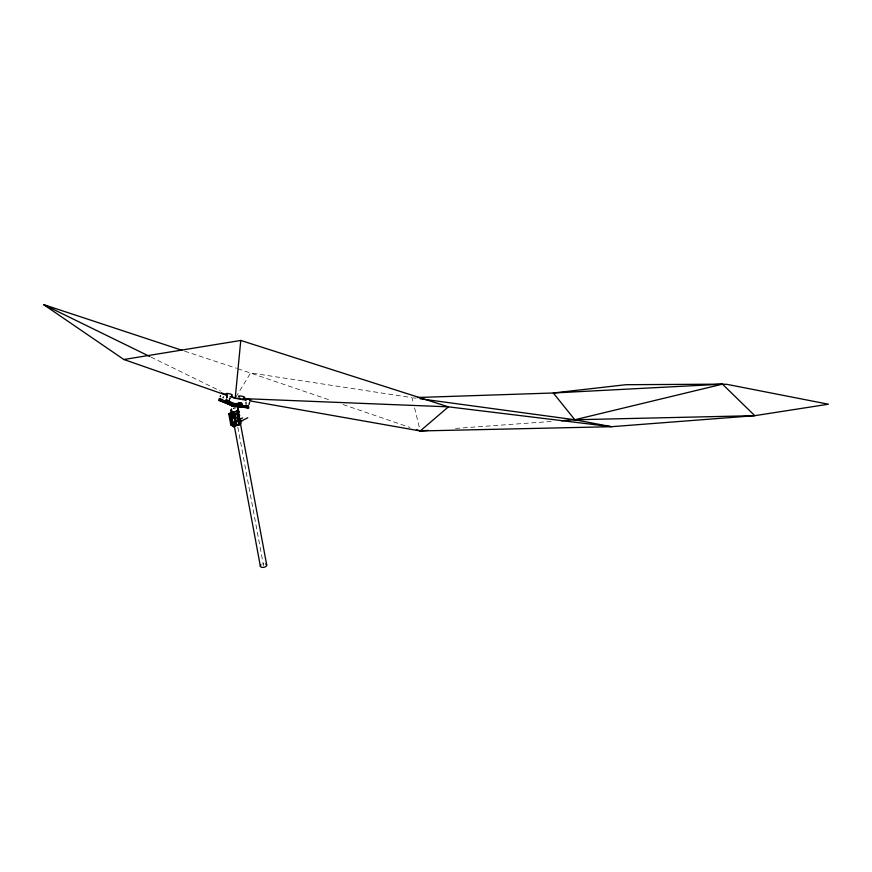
<?xml version="1.0" encoding="UTF-8"?>
<svg xmlns="http://www.w3.org/2000/svg" width="872" height="872" viewBox="0 0 872 872"><rect width="100%" height="100%" fill="white"/><g stroke="black" fill="none" stroke-linecap="round" stroke-linejoin="round"><path stroke-width="0.65" stroke-dasharray="4.36 3.27" d="M235.898 397.131L250.591 372.933L412.064 397.676L413.328 402.799M455.5 428.414L553.131 421.329M413.404 397.861L416.097 398.232M184.613 351.154L236.367 368.235M237.653 368.671L330.281 400.194M343.132 404.586L409.971 427.444M150.998 357.106L220.562 391.125M414.582 407.922L420.25 430.964M237.827 427.215L263.529 565.601M233.336 408.096A3.88 2.082 -10.5 0 1 235.244 407.747M233.26 408.499A3.237 1.733 -10.5 0 1 235.462 408.107M262.701 564.01A3.237 1.733 -10.5 0 1 263.835 563.803"/><path stroke-width="1.31" d="M231.342 415.955C228.584 414.429 234.939 418.407 232.334 416.62M246.078 404.248L246.046 402.243M226.894 397.752L226.927 396.586M233.195 403.169A3.979 0.883 12.1 0 1 233.74 403.333L234.012 404.641M245.926 400.172L235.2 398.275L240.781 340.451L448.426 406.843L611.49 426.702L754.792 415.672L828.4 404.216L727.15 384.389L722.463 384.16L553.284 392.989L417.492 397.501M233.38 405.872L233.533 404.466L232.661 404.074M235.069 406.265L247.081 407.595C245.185 404.968 250.678 406.559 248.019 406.21M235.244 406.428L247.256 407.758L247.365 406.755M248.989 404.575L249.654 402.221M232.399 404.139L232.268 405.927M235.004 405.971L235.135 405.186M233.271 405.883L231.363 405.48L238.83 404.27C237.195 401.196 244.324 403.387 241.032 403.638M241.064 404.815C242.481 406.112 242.34 403.278 241.064 403.485M231.974 405.829L232.083 404.248L234.034 404.739M237.576 406.069L238.906 405.916M241.762 405.938L241.893 405.142L241.032 405.099L241.642 404.717L238.906 404.259M226.927 396.934L226.633 398.035M220.529 395.637L220.224 396.738M231.396 413.677L231.135 412.271A3.968 2.126 -10.5 0 1 231.483 411.595M229.63 399.114L230.012 398.035L229.401 399.027M230.993 405.24L225.924 401.796C225.597 396.422 233.892 405.284 234.263 404.379M234.121 406.145L228.682 402.45L229.347 401.109L228.726 401.12M231.854 405.829L232.235 404.194L233.271 404.597M225.347 401.578L226.273 399.921M232.028 404.139L231.767 405.687M218.698 400.095L220.082 400.619L220.703 399.125L228.682 402.45M218.741 400.15L220.235 400.815L220.66 399.79M234.394 404.564L233.391 404.455L232.835 405.905L220.082 400.619M245.196 399.409L242.067 399.005M222.938 397.883L223.515 396.88M231.102 412.347L231.516 416.391M231.222 416.129L232.355 416.053M231.636 423.105L230.764 422.909L231.494 422.026M232.519 423.738L231.701 423.509L232.366 422.626M249.948 400.891L420.25 430.964L448.426 406.843L243.353 398.613M229.783 414.614L229.718 415.802L230.415 414.68M233.238 424.817L231.767 425.591L230.84 424.991L228.747 413.72L230.742 412.674M228.747 413.72L229.674 414.32L231.244 413.492A1.613 0.872 -10.5 0 0 231.908 412.62A3.15 1.69 -10.5 0 1 232.007 412.02L232.137 412.728M232.257 417.481L232.126 413.622A3.237 1.733 -10.5 0 0 236.17 414.124A3.237 1.733 -10.5 0 0 238.165 411.671M240.291 421.656A3.968 2.126 -10.5 0 1 240.4 424.065A3.968 2.126 -10.5 0 1 236.367 425.547L233.631 426.779L232.704 426.179L230.611 414.909L232.181 414.091A1.613 0.872 -10.5 0 1 233.751 413.797A3.15 1.69 -10.5 0 0 237.435 412.827A3.15 1.69 -10.5 0 0 237.555 410.734M237.729 410.156A3.968 2.126 -10.5 0 1 238.492 412.598A3.968 2.126 -10.5 0 1 234.274 414.276L231.44 415.573L230.611 414.909M232.933 423.018L242.678 417.917M230.84 424.991L231.843 424.468M247.812 417.721L240.225 421.699L241.98 420.773M232.704 426.179L233.783 425.612M234.23 418.211L234.971 418.026A3.968 2.126 -10.5 0 0 239.19 416.358A3.968 2.126 -10.5 0 0 238.438 413.917M234.928 421.972L235.669 421.786A3.968 2.126 -10.5 0 0 239.8 420.217A3.968 2.126 -10.5 0 0 239.375 417.786M233.238 423.225L232.824 424.457L234.655 424.065L234.067 425.089L233.674 423.378M420.13 398.777L574.833 419.759L754.792 415.672L722.463 384.16L574.833 419.759L561.274 420.74M232.813 404.052L239.342 403.137M234.928 406.45L241.62 405.022M182.03 350.304L43.6 304.59L123.857 359.515L240.781 340.451M245.784 405.905L247.267 405.992L238.525 405.022M248.727 407.867L247.256 407.758M416.391 429.645L420.25 430.964L428.381 430.376M420.25 430.964L611.49 426.702L574.833 419.759L553.284 392.989L625.845 384.705L722.463 384.16M249.861 400.183C254.733 399.812 241.272 398.384 246.34 399.801M232.682 404.259L233.391 404.455M230.077 396.498L235.2 398.275L240.628 398.504M235.157 406.461L240.323 406.679M238.874 406.123L240.171 406.287M241.195 405.458L245.719 405.96M227.178 401.818L225.924 401.796M247.081 407.595L248.76 407.845M228.835 401.142L232.432 403.289M219.297 398.602L221.989 399.768M225.848 394.558L221.521 392.891M233.271 404.75L232.377 404.303M234.306 404.172L233.99 404.096A6.115 0.774 22.2 0 0 233.227 403.834L233.969 404.281M231.385 403.235L231.124 403.169A6.431 0.807 22.2 0 0 230.633 403.049M226.219 401.556L225.281 401.545M123.857 359.515L227.527 395.605M227.102 400.63L225.892 400.074L226.666 400.575M230.263 403.082L231.069 403.42M220.235 400.815L230.59 405.12M233.587 404.466L227.81 400.608M220.158 399.038L219.33 398.635M43.6 304.59L149.777 356.506M231.538 396.488L235.2 398.275M229.358 401.807L233.62 404.553L230.906 403.3M232.65 405.295L233.424 405.785M226.502 402.33L227.276 402.82M228.039 403.322L228.813 403.812M229.205 404.063L230.742 405.055M228.235 401.512L228.965 402.003M237.794 409.284L266.701 564.969M237.827 411.377L237.707 410.701A3.88 2.082 -10.5 0 1 237.348 414.026A3.88 2.082 -10.5 0 1 231.592 413.906M239.32 419.421L239.451 420.097M237.293 413.513L239.386 424.784M236.824 413.219L238.917 424.49M234.786 413.797L236.879 425.067M234.274 414.276L236.367 425.547M233.751 413.797L235.843 425.067A1.613 0.872 -10.5 0 0 235.244 425.067M233.533 414.462L235.625 425.732M231.908 412.62L232.879 417.841A1.613 0.872 -10.5 0 1 233.227 417.688M233.805 422.855L234.274 425.362M231.44 410.538L232.181 414.538M234.405 426.506L260.357 566.222M231.244 413.492L233.631 426.779M229.674 414.32L231.767 425.591M237.522 408.161A3.88 2.082 -10.5 0 1 237.293 411.072A3.88 2.082 -10.5 0 1 232.05 411.813A3.88 2.082 -10.5 0 1 231.614 408.99M233.794 403.311A7.401 1.657 10.5 0 1 235.996 404.161M230.6 402.766A3.499 0.774 12.1 0 1 231.963 402.831M239.331 396.978A3.237 0.719 10.5 0 1 239.429 395.964A3.237 0.719 10.5 0 1 243.931 396.782A3.237 0.719 10.5 0 1 243.833 397.796M227.123 394.591A3.237 0.719 12.3 0 1 226.72 393.468A3.237 0.719 12.3 0 1 231.178 394.297A3.237 0.719 12.3 0 1 231.581 395.419M240.247 422.582A3.237 1.733 -10.5 0 1 238.874 424.566A3.237 1.733 -10.5 0 1 235.32 425.024M237.631 408.935A3.237 1.733 -10.5 0 1 234.732 411.66A3.237 1.733 -10.5 0 1 231.538 409.851M239.342 418.615A3.15 1.69 -10.5 0 1 238.525 420.555A3.15 1.69 -10.5 0 1 235.146 421.307A1.613 0.872 -10.5 0 0 234.132 421.394M238.536 414.723A3.15 1.69 -10.5 0 1 237.936 416.729A3.15 1.69 -10.5 0 1 234.448 417.546A1.613 0.872 -10.5 0 0 233.849 417.557M232.464 416.838A1.613 0.872 -10.5 0 1 232.17 417.11M240.225 422.855A3.15 1.69 -10.5 0 1 235.843 425.067M265.677 564.01A3.237 1.733 -10.5 0 1 265.949 566.429A3.237 1.733 -10.5 0 1 261.502 567.225A3.237 1.733 -10.5 0 1 261.011 564.838M227.167 400.64L226.491 400.324L227.156 400.771"/></g></svg>
